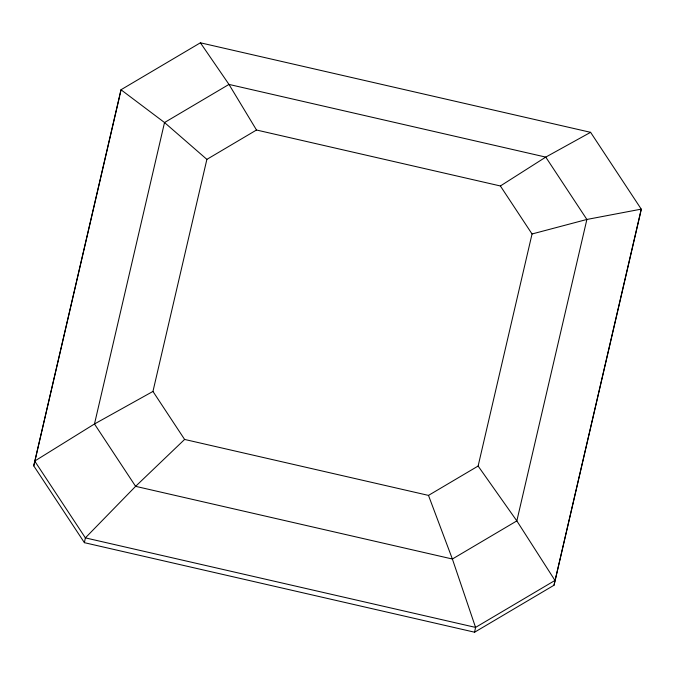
<?xml version="1.0" encoding="UTF-8"?>
<svg xmlns="http://www.w3.org/2000/svg" width="675" height="675" viewBox="0 0 675 675"><rect width="100%" height="100%" fill="white"/><g stroke="black" fill="none" stroke-linecap="round" stroke-linejoin="round"><path stroke-width="1.01" d="M33.75 465.868L120.994 89.758L200.399 42.795L590.6 132.325L641.25 209.132L640.28 213.933L554.006 585.242L474.601 632.205L84.4 542.675L33.75 465.868L119.787 95.58M120.023 94.559L120.994 89.758L164.523 122.538L206.879 159.368L152.955 391.433L184.613 439.442L428.49 495.399L478.119 466.045L532.043 233.98L500.386 185.971L256.508 130.013L206.879 159.368M84.4 542.675L85.371 537.874L135.607 486.337L184.613 439.442M474.601 632.205L475.563 627.404L452.377 559.018L428.49 495.399M554.006 585.242L641.25 209.132L586.879 219.459L532.043 233.98M500.386 185.971L545.763 157.106L590.6 132.325M152.955 391.433L94.483 423.976L34.72 461.067L85.371 537.874L475.563 627.404L554.977 580.441L516.839 520.898L478.119 466.045M200.399 42.795L228.985 84.417L256.508 130.013M164.523 122.538L94.483 423.976L135.607 486.337L452.377 559.018L516.839 520.898L586.879 219.459L545.763 157.106L228.985 84.417L164.523 122.538"/></g></svg>
